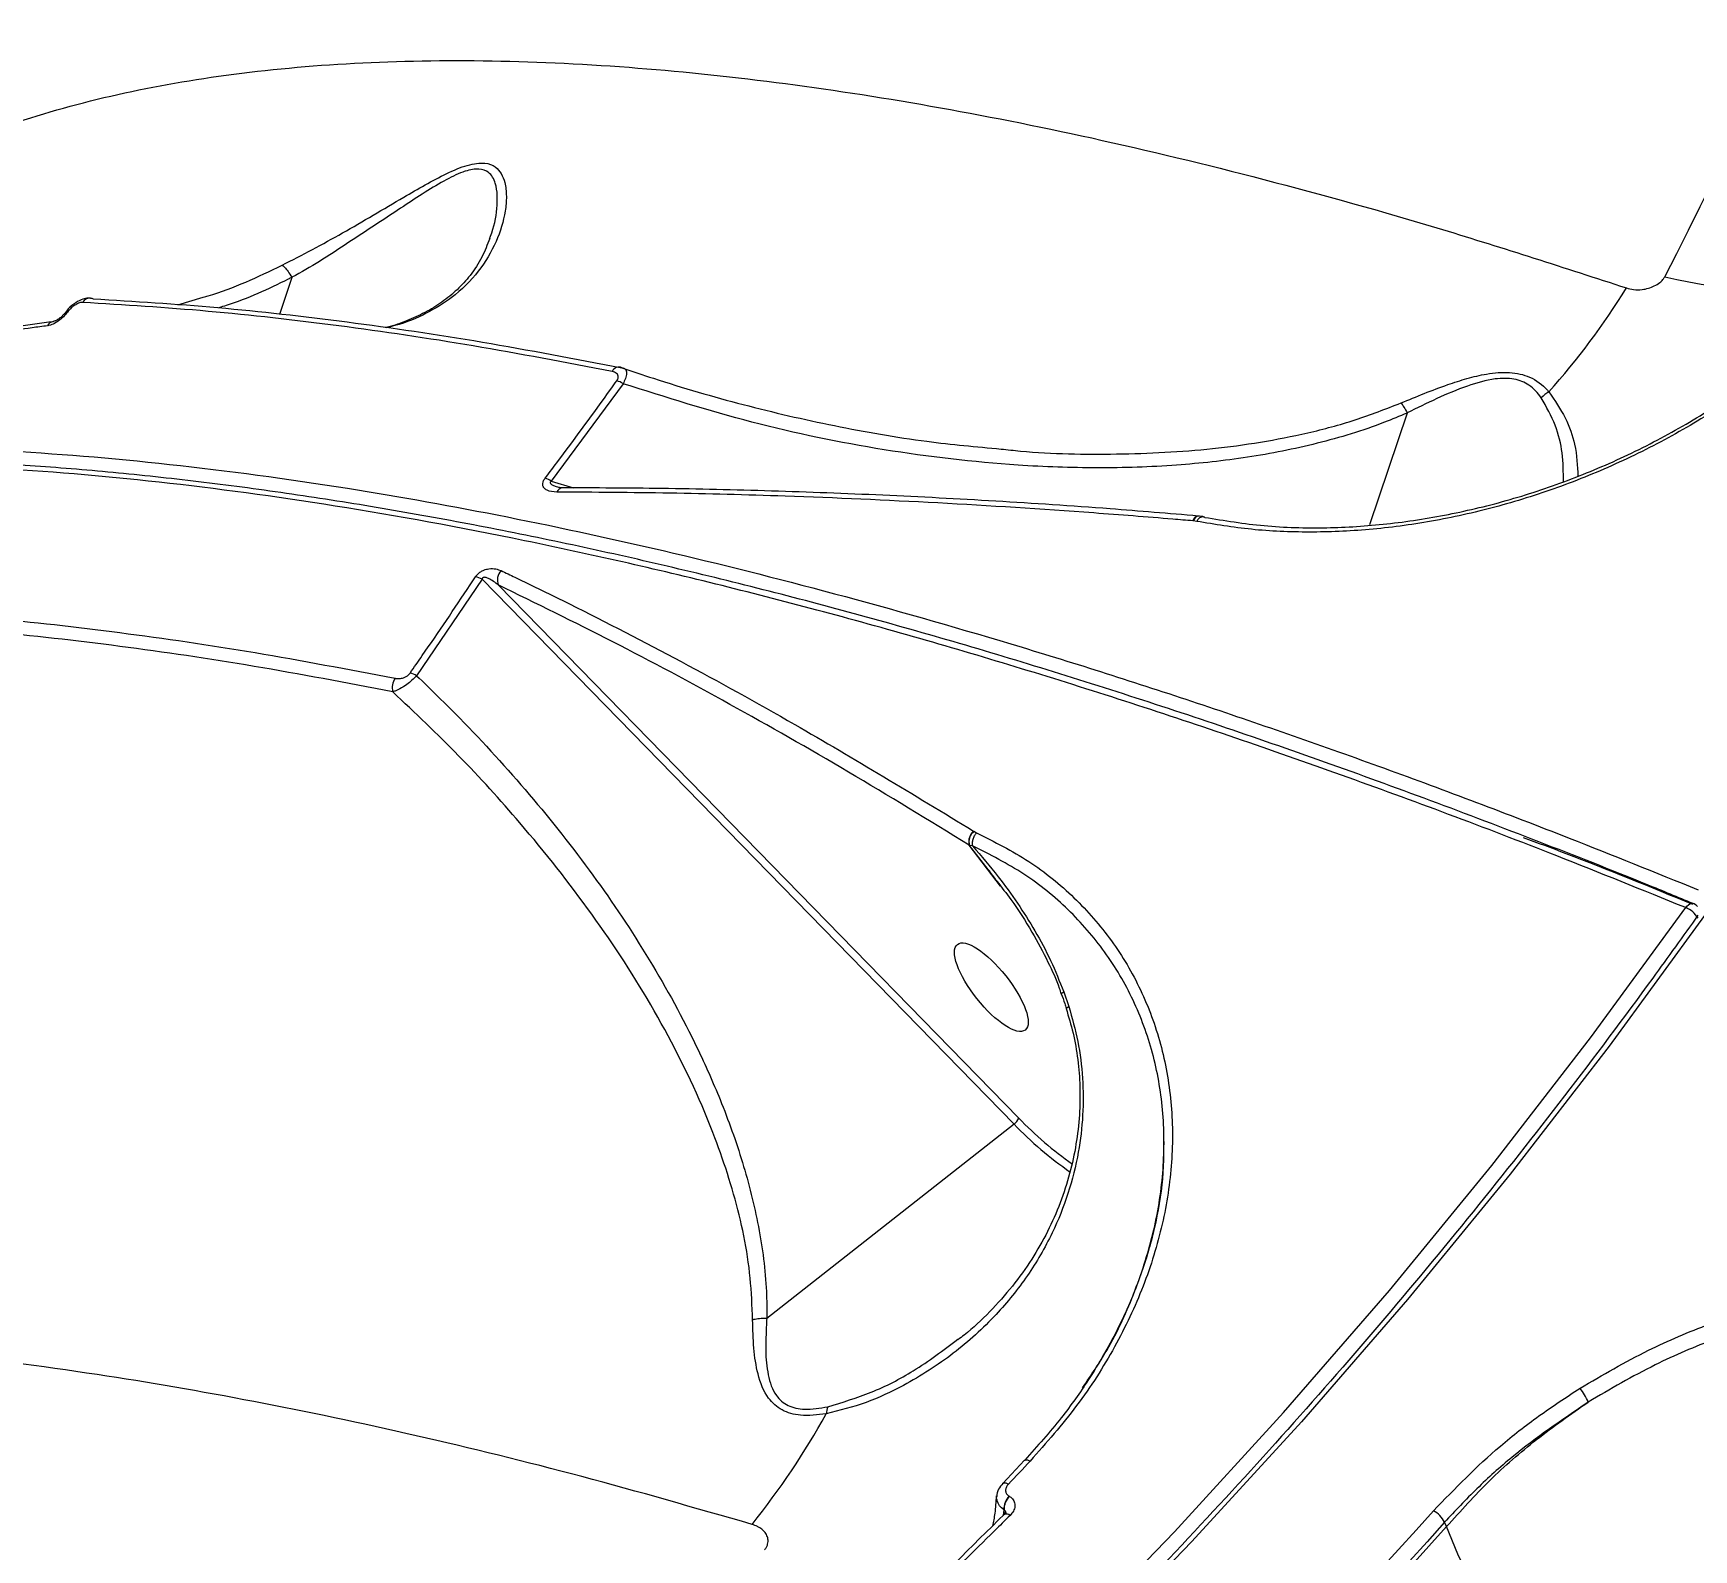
# Model space of a CAD drawing. Header units: millimetres. Extents: x -7151 to 6134, y -5040 to 5562.
# Drawn here: x -1788 to -1646.2, y -630.1 to -500.6 of the extents above; entities that cross this region are included whole.
import ezdxf

# ---------------------------------------------------------------- set-up
doc = ezdxf.new("R2010")
doc.units = ezdxf.units.MM
for name, color, linetype in [('DIKOM_ОБЪЕКТ', 7, 'Continuous'), ('DIKOM_РАЗМЕР_ЗОНА', 7, 'Continuous'), ('DIKOM_РАЗМЕР_ОБЪЕКТА', 7, 'Continuous')]:
    doc.layers.add(name, color=color, linetype=linetype)
doc.styles.add('style1', font='arial.ttf', dxfattribs={"width": 0.8})
doc.dimstyles.new('1-50', dxfattribs={"dimtxt": 300, "dimasz": 200, "dimexe": 100, "dimexo": 0, "dimgap": 100, "dimtad": 1, "dimtxsty": 'style1', "dimcen": 200, "dimclrd": 7, "dimclre": 7, "dimclrt": 7, "dimadec": 1, "dimazin": 2, "dimtfac": 1, "dimtmove": 0, "dimatfit": 2, "dimfxl": 0, "dimlwd": 25, "dimlwe": 18, "dimarcsym": 0})

# ---------------------------------------------------------------- blocks, each defined once
blk = doc.blocks.new('*D0')
at = {"layer": 'Defpoints', "color": 0, "transparency": 16777216}
for p in [(4133.55, 168.74), (-4567.47, -1241.13), (4133.55, -4153.12)]:
    blk.add_point(p, dxfattribs=at)
at = {"layer": 'DIKOM_РАЗМЕР_ОБЪЕКТА', "color": 7, "lineweight": 18, "transparency": 16777216}
for p, q in [((4133.55, 168.74), (4133.55, -4253.12)), ((-4567.47, -1241.13), (-4567.47, -4253.12))]:
    blk.add_line(p, q, dxfattribs=at)
at = {"layer": 'DIKOM_РАЗМЕР_ОБЪЕКТА', "color": 7, "lineweight": 25, "transparency": 16777216}
blk.add_line((-4367.47, -4153.12), (3933.55, -4153.12), dxfattribs=at)
at = {"layer": 'DIKOM_РАЗМЕР_ОБЪЕКТА', "color": 7, "transparency": 16777216}
for points in [[(-4367.47, -4119.79), (-4367.47, -4186.45), (-4567.47, -4153.12)], [(3933.55, -4119.79), (3933.55, -4186.45), (4133.55, -4153.12)]]:
    blk.add_solid(points, dxfattribs=at)
at = {"layer": 'DIKOM_РАЗМЕР_ОБЪЕКТА', "color": 7, "transparency": 16777216, "insert": (150.61, -3899.95), "char_height": 300, "attachment_point": 5, "style": 'style1'}
blk.add_mtext('8700', dxfattribs=at)
blk = doc.blocks.new('*D3')
at = {"layer": 'Defpoints', "color": 0, "transparency": 16777216}
for p in [(6133.55, 253.24), (-5802.46, -2467.19), (6133.55, -4939.78)]:
    blk.add_point(p, dxfattribs=at)
at = {"layer": 'DIKOM_РАЗМЕР_ЗОНА', "color": 7, "lineweight": 18, "transparency": 16777216}
for p, q in [((6133.55, 253.24), (6133.55, -5039.78)), ((-5802.46, -2467.19), (-5802.46, -5039.78))]:
    blk.add_line(p, q, dxfattribs=at)
at = {"layer": 'DIKOM_РАЗМЕР_ЗОНА', "color": 7, "lineweight": 25, "transparency": 16777216}
blk.add_line((-5602.46, -4939.78), (5933.55, -4939.78), dxfattribs=at)
at = {"layer": 'DIKOM_РАЗМЕР_ЗОНА', "color": 7, "transparency": 16777216}
for points in [[(-5602.46, -4906.44), (-5602.46, -4973.11), (-5802.46, -4939.78)], [(5933.55, -4906.44), (5933.55, -4973.11), (6133.55, -4939.78)]]:
    blk.add_solid(points, dxfattribs=at)
at = {"layer": 'DIKOM_РАЗМЕР_ЗОНА', "color": 7, "transparency": 16777216, "insert": (186.61, -4686.61), "char_height": 300, "attachment_point": 5, "style": 'style1'}
blk.add_mtext('11950', dxfattribs=at)

msp = doc.modelspace()

# ---------------------------------------------------------------- linework, layer by layer
at = {"layer": 'DIKOM_ОБЪЕКТ', "color": 7, "linetype": 'Continuous', "lineweight": 15}
for p, q in [((-1765.913, -521.437), (-1766.978, -524.6)), ((-1775.66, -523.772), (-1773.471, -523.138)), ((-1785.254, -524.431), (-1785.259, -524.437)), ((-1737.628, -530.511), (-1743.756, -538.843)), ((-1670.671, -533.021), (-1673.888, -542.575)), ((-1743.756, -538.843), (-1741.87, -539.411)), ((-1688.931, -542.228), (-1688.972, -542.224)), ((-1688.632, -542.267), (-1688.931, -542.228)), ((-1688.479, -541.819), (-1688.513, -541.817)), ((-1749.671, -547.207), (-1755.262, -555.444)), ((-1704.241, -593.734), (-1749.671, -547.207)), ((-1748.289, -547.697), (-1703.835, -593.224)), ((-1708.056, -569.934), (-1708.079, -569.91)), ((-1705.39, -573.403), (-1708.079, -569.91)), ((-1707.775, -569.975), (-1708.056, -569.934)), ((-1707.704, -568.709), (-1707.674, -568.728)), ((-1707.674, -568.728), (-1707.438, -568.857)), ((-1646.254, -574.884), (-1646.242, -574.89)), ((-1700, -582.437), (-1699.566, -583.7)), ((-1704.241, -593.734), (-1725.346, -610.324)), ((-1703.34, -622.438), (-1705.205, -624.405)), ((-1705.106, -626.667), (-1705.171, -627.145)), ((-1705.086, -626.678), (-1705.106, -626.667)), ((-1705.043, -627.052), (-1705.086, -626.678)), ((-1704.647, -625.503), (-1704.628, -625.514)), ((-1705.047, -627.055), (-1705.037, -627.046)), ((-1667.314, -628.097), (-1667.478, -627.724))]:
    msp.add_line(p, q, dxfattribs=at)
at = {"layer": 'DIKOM_ОБЪЕКТ', "color": 7, "linetype": 'Continuous', "lineweight": 15, "flags": 128}
for points in [[(-1783.109, -523.2), (-1782.99, -523.218), (-1782.87, -523.26)], [(-1785.065, -524.396), (-1785.179, -524.394), (-1785.251, -524.428), (-1785.254, -524.431)], [(-1688.053, -541.876), (-1688.018, -541.885), (-1687.935, -541.924)], [(-1873.531, -753.409), (-1860.527, -747.918), (-1847.693, -742.097), (-1835.041, -735.951), (-1822.576, -729.484), (-1810.308, -722.7), (-1798.245, -715.602), (-1786.395, -708.197), (-1774.765, -700.489), (-1763.363, -692.483), (-1752.197, -684.183), (-1741.273, -675.597), (-1730.6, -666.728), (-1720.183, -657.584), (-1710.031, -648.169), (-1700.148, -638.491), (-1690.543, -628.555), (-1681.221, -618.368), (-1672.188, -607.937), (-1663.45, -597.269), (-1655.014, -586.37), (-1646.883, -575.247)], [(-1646.883, -575.247), (-1646.774, -575.11), (-1646.659, -575), (-1646.544, -574.921), (-1646.431, -574.876), (-1646.327, -574.867), (-1646.254, -574.884)], [(-1645.266, -575.913), (-1653.421, -587.069), (-1661.883, -598.001), (-1670.647, -608.702), (-1679.707, -619.164), (-1689.057, -629.382), (-1698.691, -639.348), (-1708.604, -649.055), (-1718.787, -658.498), (-1729.235, -667.67), (-1739.941, -676.566), (-1750.897, -685.178), (-1762.097, -693.502), (-1773.534, -701.533), (-1785.199, -709.265), (-1797.085, -716.692), (-1809.184, -723.81), (-1821.489, -730.615), (-1833.991, -737.102), (-1846.682, -743.267), (-1859.554, -749.105), (-1872.598, -754.612)], [(-1700.203, -582.602), (-1700.204, -582.586), (-1700.144, -582.526), (-1700, -582.437)], [(-1705.204, -624.403), (-1705.184, -624.386), (-1705.122, -624.362), (-1705.042, -624.358), (-1704.947, -624.374), (-1704.838, -624.412), (-1704.719, -624.469)], [(-1680.564, -639.854), (-1679.02, -638.237), (-1677.484, -636.614), (-1675.955, -634.985), (-1674.433, -633.349), (-1672.918, -631.707), (-1671.41, -630.058), (-1669.91, -628.403), (-1668.417, -626.742)], [(-1667.478, -627.724), (-1668.974, -629.389), (-1670.477, -631.047), (-1671.988, -632.7), (-1673.506, -634.345), (-1675.032, -635.985), (-1676.565, -637.618), (-1678.104, -639.245), (-1679.652, -640.865)], [(-1679.573, -641.328), (-1678.015, -639.697), (-1676.464, -638.059), (-1674.921, -636.415), (-1673.385, -634.764), (-1671.856, -633.107), (-1670.334, -631.443), (-1668.82, -629.773), (-1667.314, -628.097)], [(-1632.72, -665.614), (-1635.701, -663.693), (-1638.695, -661.593), (-1641.676, -659.333), (-1644.615, -656.934), (-1647.487, -654.417), (-1650.265, -651.806), (-1652.924, -649.125), (-1655.438, -646.397), (-1657.787, -643.649), (-1659.948, -640.903), (-1661.901, -638.187), (-1663.629, -635.524), (-1665.116, -632.94), (-1666.348, -630.456), (-1667.314, -628.097)]]:
    msp.add_lwpolyline(points, dxfattribs=at)
at = {"layer": 'DIKOM_ОБЪЕКТ', "color": 7, "linetype": 'Continuous', "lineweight": 15}
for centre, radius, start, end in [((-2074.375, -302.907), 478.493, 332.83254, 349.95724), ((-1638.944, -480.92), 41.616, 256.48311, 279.66416), ((-1783.127, -523.953), 0.753, 88.62747, 149.7849), ((-1705.695, -489.098), 63.199, 318.22088, 328.26729), ((-1786.182, -525.86), 0.659, 97.60114, 153.99914), ((-1737.974, -529.763), 0.662, 67.41501, 153.20019), ((-1738.719, -532.185), 1.999, 56.90407, 73.83825), ((-1657.31, -533.499), 2.615, 118.713, 136.80159), ((-1744.885, -540.479), 1.988, 55.3769, 72.36661), ((-1742.751, -539.974), 0.577, 94.11827, 159.04808), ((-1688.44, -542.362), 0.549, 97.53079, 165.49419), ((-1688.411, -542.349), 0.533, 97.4129, 166.85395), ((-1688.081, -542.458), 0.583, 87.24565, 160.8044), ((-1750.511, -548.636), 1.658, 59.56533, 80.46069), ((-1747.19, -547.289), 1.172, 136.09197, 200.38128), ((-1756.021, -556.441), 1.325, 144.17333, 196.73548), ((-1756.133, -556.843), 1.648, 58.1191, 78.95494), ((-1706.877, -569.626), 1.235, 132.0224, 193.27894), ((-1706.877, -569.644), 1.213, 131.01464, 193.82851), ((-1647.671, -577.244), 2.147, 30.88269, 68.49128), ((-1646.634, -575.809), 1, 40.88338, 67.68693), ((-1704.903, -592.79), 1.153, 305.05833, 337.92937), ((-1681.062, -571.405), 32.185, 223.9297, 235.16666), ((-1681.413, -571.643), 31.12, 223.90405, 235.01411), ((-1659.479, -619.19), 4.605, 22.00321, 39.1995), ((-1718.243, -618.616), 2.049, 158.29433, 175.95808), ((-1779.762, -585.459), 68.023, 321.38896, 330.96671), ((-2054.733, -290.797), 483.577, 316.36923, 316.69073), ((-1703.614, -626.583), 1.494, 133.74511, 183.22), ((-1703.594, -626.593), 1.495, 133.77338, 183.23238), ((-1669.474, -628.694), 2.22, 25.91447, 61.55464), ((-1704.887, -627.492), 0.471, 48.46795, 108.65672)]:
    msp.add_arc(centre, radius, start, end, dxfattribs=at)
msp.add_ellipse((-1706.181, -582.042), major_axis=(2.898, -3.658), ratio=0.3365328, dxfattribs=at)
for points, knots in [([(-1815.486, -524.166), (-1814.786, -523.369), (-1812.262, -520.491), (-1806.824, -516.403), (-1799.362, -512.008), (-1791.057, -508.569), (-1782.094, -505.961), (-1772.21, -504.114), (-1761.409, -503.055), (-1749.705, -502.804), (-1737.431, -503.356), (-1724.659, -504.668), (-1711.468, -506.685), (-1697.574, -509.439), (-1682.981, -512.963), (-1667.763, -517.199), (-1657.216, -520.626), (-1651.944, -522.339)], [0, 0, 0, 0, 0.0279772, 0.1009053, 0.1738339, 0.2423302, 0.3108796, 0.3793764, 0.4498698, 0.5204187, 0.5909126, 0.6581698, 0.7254759, 0.7927332, 0.8618044, 0.9309276, 1, 1, 1, 1]), ([(-1766.744, -520.4), (-1765.017, -519.504), (-1762.399, -518.146), (-1758.954, -516.121), (-1756.606, -514.725), (-1754.526, -513.515), (-1752.686, -512.532), (-1750.877, -511.775), (-1749.408, -511.584), (-1748.508, -511.948), (-1747.992, -512.561), (-1747.669, -513.418), (-1747.553, -514.507), (-1747.707, -516.227), (-1748.381, -518.444), (-1749.89, -520.982), (-1751.927, -523.036), (-1754.39, -524.544), (-1756.305, -525.382), (-1757.632, -525.675), (-1757.897, -525.733)], [0, 0, 0, 0, 0.0995409, 0.15087717, 0.20217187, 0.23844513, 0.27536743, 0.31394196, 0.35287091, 0.3868012, 0.41844184, 0.45086091, 0.49706666, 0.54332241, 0.63816992, 0.73683486, 0.83735358, 0.90887213, 0.98184429, 1, 1, 1, 1]), ([(-1623.732, -510.633), (-1624.65, -512.283), (-1626.487, -515.585), (-1629.922, -520.164), (-1633.762, -524.379), (-1637.963, -528.191), (-1642.526, -531.643), (-1647.407, -534.682), (-1652.524, -537.293), (-1657.808, -539.453), (-1663.189, -541.129), (-1668.589, -542.326), (-1673.904, -543.039), (-1679.052, -543.253), (-1684.004, -543.042), (-1687.091, -542.525), (-1688.632, -542.267)], [0, 0, 0, 0, 0.0751067, 0.1502132, 0.2212826, 0.2925755, 0.3636438, 0.4347714, 0.5061244, 0.5772498, 0.6483363, 0.7196591, 0.7907473, 0.8604256, 0.9303169, 1, 1, 1, 1]), ([(-1687.935, -541.924), (-1686.271, -542.198), (-1682.943, -542.745), (-1677.701, -542.892), (-1672.42, -542.559), (-1667.163, -541.753), (-1661.872, -540.477), (-1656.62, -538.719), (-1651.477, -536.507), (-1646.512, -533.859), (-1641.803, -530.784), (-1637.4, -527.328), (-1632.763, -522.943), (-1628.135, -517.493), (-1625.588, -513.045), (-1624.315, -510.822)], [0, 0, 0, 0, 0.0766062, 0.1532132, 0.2242322, 0.2954723, 0.3664906, 0.4374888, 0.5087094, 0.5797082, 0.6506983, 0.7219127, 0.7929018, 0.8964499, 1, 1, 1, 1]), ([(-1749.028, -518.108), (-1749, -518.043), (-1748.644, -517.217), (-1748.33, -515.536), (-1748.345, -513.622), (-1748.953, -512.462), (-1749.871, -512.1), (-1750.737, -512.246), (-1751.748, -512.596), (-1752.981, -513.205), (-1754.772, -514.301), (-1757.527, -516.14), (-1761.261, -518.579), (-1764.299, -520.599), (-1765.912, -521.428), (-1765.913, -521.429)], [0, 0, 0, 0, 0.0115912, 0.1470398, 0.281775, 0.3595737, 0.4121797, 0.4643513, 0.4727865, 0.5336083, 0.6004983, 0.667625, 0.8336022, 0.9998524, 1, 1, 1, 1]), ([(-1749.017, -518.112), (-1749.22, -518.653), (-1749.63, -519.744), (-1750.59, -521.204), (-1751.741, -522.481), (-1753.035, -523.543), (-1754.482, -524.439), (-1756.05, -525.141), (-1757.198, -525.558), (-1757.876, -525.71), (-1757.945, -525.726)], [0, 0, 0, 0, 0.1694257, 0.3421618, 0.4880627, 0.6256857, 0.7563634, 0.8779744, 0.9875211, 1, 1, 1, 1]), ([(-1773.471, -523.138), (-1773.333, -523.098), (-1770.99, -522.428), (-1768.803, -521.383), (-1766.744, -520.4)], [0, 0, 0, 0, 0.0588242, 1, 1, 1, 1]), ([(-1766.744, -520.4), (-1766.731, -520.407), (-1766.67, -520.439), (-1766.513, -520.574), (-1766.241, -520.902), (-1766.023, -521.253), (-1765.913, -521.429)], [0, 0, 0, 0, 0.0659692, 0.3172012, 0.6586712, 1, 1, 1, 1]), ([(-1765.913, -521.437), (-1766.019, -521.49), (-1767.829, -522.389), (-1769.874, -523.346), (-1771.925, -523.963), (-1772.133, -524.026)], [0, 0, 0, 0, 0.0527336, 0.9036532, 1, 1, 1, 1]), ([(-1765.913, -521.429), (-1765.913, -521.43), (-1765.912, -521.432), (-1765.912, -521.435), (-1765.913, -521.437), (-1765.913, -521.437)], [0, 0, 0, 0, 0.3011598, 0.7074456, 1, 1, 1, 1]), ([(-1651.944, -522.339), (-1651.743, -522.392), (-1651.327, -522.504), (-1650.679, -522.5), (-1650.078, -522.382), (-1649.556, -522.184), (-1649.138, -521.926), (-1648.832, -521.645), (-1648.723, -521.467), (-1648.671, -521.383)], [0, 0, 0, 0, 0.1944263, 0.4036941, 0.5538887, 0.6910328, 0.8350301, 0.9219137, 1, 1, 1, 1]), ([(-1783.11, -523.214), (-1783.171, -523.208), (-1783.393, -523.186), (-1783.821, -523.3), (-1784.404, -523.587), (-1784.935, -524.006), (-1785.164, -524.338), (-1785.237, -524.444)], [0, 0, 0, 0, 0.0737535, 0.2711834, 0.5395388, 0.8534087, 1, 1, 1, 1]), ([(-1785.065, -524.396), (-1785.177, -524.535), (-1785.403, -524.813), (-1785.837, -525.168), (-1786.319, -525.46), (-1786.616, -525.532), (-1786.775, -525.571)], [0, 0, 0, 0, 0.232168, 0.463966, 0.7139872, 1, 1, 1, 1]), ([(-1785.261, -524.437), (-1785.266, -524.446), (-1785.308, -524.511), (-1785.442, -524.66), (-1785.657, -524.865), (-1785.909, -525.046), (-1786.121, -525.159), (-1786.259, -525.204), (-1786.275, -525.206), (-1786.282, -525.207)], [0, 0, 0, 0, 0.0214596, 0.1658703, 0.3430511, 0.5515264, 0.7407675, 0.8948899, 1, 1, 1, 1]), ([(-1783.778, -523.574), (-1783.816, -523.575), (-1783.944, -523.577), (-1784.203, -523.664), (-1784.526, -523.856), (-1784.83, -524.106), (-1784.986, -524.299), (-1785.065, -524.396)], [0, 0, 0, 0, 0.10445583, 0.34540041, 0.57586715, 0.78783395, 1, 1, 1, 1]), ([(-1738.564, -529.465), (-1742.543, -528.705), (-1750.501, -527.186), (-1761.981, -525.506), (-1773.142, -524.232), (-1780.232, -523.793), (-1783.778, -523.574)], [0, 0, 0, 0, 0.2491237, 0.4982433, 0.7491224, 1, 1, 1, 1]), ([(-1782.87, -523.26), (-1779.354, -523.478), (-1772.323, -523.913), (-1761.209, -525.18), (-1749.723, -526.859), (-1741.721, -528.388), (-1737.72, -529.152)], [0, 0, 0, 0, 0.2491227, 0.4982408, 0.7491212, 1, 1, 1, 1]), ([(-1786.775, -525.571), (-1787.213, -525.628), (-1789.406, -525.916), (-1795.032, -526.718), (-1803.422, -528.126), (-1811.117, -529.688), (-1815.425, -530.701), (-1816.643, -530.987)], [0, 0, 0, 0, 0.04137431, 0.20687375, 0.53814958, 0.86943347, 1, 1, 1, 1]), ([(-1786.27, -525.22), (-1788.389, -525.503), (-1793.047, -526.127), (-1799.971, -527.265), (-1807.058, -528.606), (-1812.454, -529.742), (-1815.408, -530.478), (-1816.172, -530.668)], [0, 0, 0, 0, 0.200193, 0.4400578, 0.6789812, 0.9169861, 1, 1, 1, 1]), ([(-1744.283, -538.584), (-1743.903, -538.081), (-1742.002, -535.562), (-1739.966, -532.786), (-1738.331, -530.501), (-1738.163, -530.266)], [0, 0, 0, 0, 0.1831749, 0.9158819, 1, 1, 1, 1]), ([(-1738.163, -530.266), (-1738.131, -530.214), (-1738.064, -530.107), (-1738.028, -529.934), (-1738.062, -529.767), (-1738.215, -529.57), (-1738.423, -529.508), (-1738.564, -529.465)], [0, 0, 0, 0, 0.1212485, 0.2523054, 0.4115281, 0.5993054, 1, 1, 1, 1]), ([(-1737.72, -529.152), (-1736.823, -529.456), (-1733.416, -530.611), (-1727.392, -532.366), (-1719.597, -534.162), (-1712.237, -535.461), (-1707.459, -535.896), (-1705.345, -536.089)], [0, 0, 0, 0, 0.0859186, 0.3263441, 0.5676816, 0.8087073, 1, 1, 1, 1]), ([(-1737.72, -529.152), (-1737.614, -529.176), (-1737.404, -529.224), (-1737.306, -529.566), (-1737.392, -530.029), (-1737.556, -530.365), (-1737.628, -530.511)], [0, 0, 0, 0, 0.2829394, 0.5675266, 0.8111848, 1, 1, 1, 1]), ([(-1671.196, -532.16), (-1669.873, -531.613), (-1668.025, -530.849), (-1665.556, -530.048), (-1663.768, -529.617), (-1661.87, -529.46), (-1660.007, -529.905), (-1659.054, -530.651), (-1658.618, -531.147), (-1658.566, -531.206)], [0, 0, 0, 0, 0.2865055, 0.4002757, 0.5162995, 0.6574529, 0.7993982, 0.9763423, 1, 1, 1, 1]), ([(-1659.216, -531.709), (-1659.528, -531.319), (-1660.09, -530.616), (-1661.495, -530.035), (-1663.359, -530.04), (-1665.648, -530.704), (-1668.162, -531.769), (-1669.837, -532.596), (-1670.67, -533.012), (-1670.671, -533.013)], [0, 0, 0, 0, 0.1595572, 0.2875335, 0.4150444, 0.5934742, 0.7962148, 0.9997278, 1, 1, 1, 1]), ([(-1670.671, -533.021), (-1671.316, -533.29), (-1673.801, -534.327), (-1678.336, -535.704), (-1684.29, -536.879), (-1690.573, -537.559), (-1697.123, -537.776), (-1705.482, -537.475), (-1715.374, -536.309), (-1726.676, -533.991), (-1733.979, -531.67), (-1737.628, -530.511)], [0, 0, 0, 0, 0.0310757, 0.119844, 0.2089559, 0.2979317, 0.396825, 0.4957464, 0.663636, 0.8319701, 1, 1, 1, 1]), ([(-1657.332, -538.876), (-1657.329, -538.075), (-1657.323, -536.575), (-1657.906, -534.062), (-1658.78, -532.493), (-1659.216, -531.709)], [0, 0, 0, 0, 0.3641835, 0.6825494, 1, 1, 1, 1]), ([(-1658.566, -531.206), (-1658.064, -531.948), (-1657.045, -533.452), (-1656.201, -535.979), (-1656.125, -537.523), (-1656.082, -538.403)], [0, 0, 0, 0, 0.29534686, 0.59836199, 1, 1, 1, 1]), ([(-1705.345, -536.089), (-1704.797, -536.149), (-1701.524, -536.505), (-1695.477, -536.6), (-1687.25, -536.204), (-1680.44, -535.093), (-1675.085, -533.673), (-1672.492, -532.664), (-1671.196, -532.16)], [0, 0, 0, 0, 0.0475265, 0.2837634, 0.5198607, 0.7571608, 0.8786, 1, 1, 1, 1]), ([(-1671.196, -532.16), (-1671.182, -532.177), (-1671.105, -532.275), (-1670.933, -532.528), (-1670.764, -532.841), (-1670.671, -533.013)], [0, 0, 0, 0, 0.0844138, 0.4972616, 1, 1, 1, 1]), ([(-1670.671, -533.013), (-1670.671, -533.014), (-1670.671, -533.016), (-1670.671, -533.019), (-1670.671, -533.02), (-1670.671, -533.021)], [0, 0, 0, 0, 0.3471855, 0.8061863, 1, 1, 1, 1]), ([(-1867.086, -551.291), (-1864.752, -549.842), (-1859.764, -546.744), (-1850.903, -543.003), (-1840.794, -539.876), (-1829.691, -537.642), (-1817.661, -536.26), (-1804.743, -535.735), (-1791, -536.066), (-1776.495, -537.252), (-1761.974, -539.206), (-1747.564, -541.792), (-1733.38, -544.878), (-1718.713, -548.592), (-1703.63, -552.918), (-1688.267, -557.813), (-1672.665, -563.264), (-1658.521, -568.586), (-1649.491, -572.242), (-1645.812, -573.731)], [0, 0, 0, 0, 0.0569205, 0.1216363, 0.1861487, 0.2506605, 0.3153765, 0.3801956, 0.4450145, 0.5097308, 0.5742427, 0.6297195, 0.685491, 0.741328, 0.797165, 0.8529365, 0.9076538, 0.9623711, 1, 1, 1, 1]), ([(-1646.883, -575.247), (-1650.563, -573.758), (-1660.475, -569.745), (-1676.337, -563.815), (-1694.311, -557.667), (-1711.984, -552.252), (-1729.285, -547.61), (-1746.143, -543.778), (-1762.186, -540.84), (-1777.379, -538.786), (-1791.705, -537.584), (-1805.397, -537.217), (-1818.381, -537.72), (-1830.588, -539.116), (-1841.762, -541.366), (-1851.852, -544.47), (-1860.54, -548.089), (-1865.407, -551.069), (-1867.642, -552.438)], [0, 0, 0, 0, 0.0377969, 0.1018236, 0.165899, 0.2299264, 0.2958128, 0.3617532, 0.4276401, 0.4916667, 0.5557423, 0.6197695, 0.6856563, 0.7515966, 0.8174829, 0.8815089, 0.9455845, 1, 1, 1, 1]), ([(-1646.246, -574.903), (-1647.544, -574.366), (-1651.972, -572.536), (-1659.445, -569.6), (-1668.646, -566.097), (-1677.72, -562.799), (-1686.656, -559.698), (-1695.451, -556.798), (-1704.11, -554.096), (-1712.637, -551.59), (-1721.035, -549.28), (-1729.305, -547.165), (-1737.449, -545.244), (-1745.471, -543.518), (-1753.372, -541.986), (-1761.145, -540.65), (-1768.766, -539.513), (-1776.204, -538.583), (-1783.436, -537.862), (-1790.461, -537.35), (-1797.28, -537.046), (-1803.898, -536.95), (-1810.316, -537.061), (-1816.536, -537.38), (-1822.56, -537.906), (-1828.389, -538.641), (-1834.025, -539.585), (-1839.465, -540.739), (-1844.696, -542.098), (-1849.697, -543.66), (-1854.446, -545.421), (-1858.946, -547.371), (-1863.167, -549.536), (-1866.008, -551.133), (-1867.374, -552.064), (-1867.494, -552.145)], [0, 0, 0, 0, 0.01328186, 0.04529186, 0.07731374, 0.10918977, 0.14092106, 0.17254241, 0.20408877, 0.23559802, 0.26710586, 0.29864146, 0.33023396, 0.36192209, 0.39373928, 0.42572289, 0.45777732, 0.48973513, 0.52153639, 0.55321687, 0.58481379, 0.61636163, 0.64789645, 0.67944991, 0.71104781, 0.74272538, 0.77451639, 0.80645522, 0.83850939, 0.87051664, 0.90232959, 0.93398936, 0.96552716, 0.99697434, 1, 1, 1, 1]), ([(-1743.29, -539.768), (-1743.587, -539.744), (-1744.01, -539.709), (-1744.381, -539.444), (-1744.503, -539.198), (-1744.476, -538.921), (-1744.383, -538.722), (-1744.304, -538.613), (-1744.283, -538.584)], [0, 0, 0, 0, 0.4029388, 0.5732961, 0.745134, 0.8533673, 0.9617517, 1, 1, 1, 1]), ([(-1743.756, -538.843), (-1743.769, -538.85), (-1743.796, -538.865), (-1743.83, -538.895), (-1743.846, -538.923), (-1743.853, -538.953), (-1743.849, -538.989), (-1743.794, -539.079), (-1743.617, -539.185), (-1743.38, -539.287), (-1743.203, -539.337), (-1743.129, -539.358)], [0, 0, 0, 0, 0.0406246, 0.0827794, 0.1251475, 0.1384179, 0.1841311, 0.2446494, 0.4850113, 0.7854421, 1, 1, 1, 1]), ([(-1688.972, -542.224), (-1689.539, -542.177), (-1692.373, -541.937), (-1699.696, -541.366), (-1710.804, -540.652), (-1722.846, -540.121), (-1733.678, -539.827), (-1740.086, -539.788), (-1743.29, -539.768)], [0, 0, 0, 0, 0.0299867, 0.1499477, 0.3900576, 0.6301663, 0.8150856, 1, 1, 1, 1]), ([(-1742.793, -539.393), (-1742.837, -539.395), (-1742.982, -539.4), (-1743.11, -539.37), (-1743.135, -539.362), (-1743.136, -539.361)], [0, 0, 0, 0, 0.293864, 0.9522693, 1, 1, 1, 1]), ([(-1688.511, -541.81), (-1691.029, -541.6), (-1696.858, -541.114), (-1705.837, -540.525), (-1715.478, -540.013), (-1724.982, -539.656), (-1734.109, -539.438), (-1739.98, -539.416), (-1742.793, -539.405)], [0, 0, 0, 0, 0.1333279, 0.3086987, 0.4843611, 0.6605065, 0.8373373, 1, 1, 1, 1]), ([(-1688.053, -541.877), (-1688.076, -541.872), (-1688.216, -541.843), (-1688.36, -541.832), (-1688.479, -541.823)], [0, 0, 0, 0, 0.16961692, 1, 1, 1, 1]), ([(-1755.817, -555.226), (-1755.469, -554.728), (-1753.732, -552.237), (-1751.876, -549.492), (-1750.39, -547.234), (-1750.237, -547.001)], [0, 0, 0, 0, 0.1831736, 0.9158777, 1, 1, 1, 1]), ([(-1750.237, -547.001), (-1750.175, -546.92), (-1750.052, -546.757), (-1749.789, -546.557), (-1749.46, -546.393), (-1749.004, -546.283), (-1748.49, -546.3), (-1748.183, -546.418), (-1748.034, -546.476)], [0, 0, 0, 0, 0.10988057, 0.22004977, 0.32570429, 0.49256151, 0.7538052, 1, 1, 1, 1]), ([(-1748.289, -547.697), (-1748.421, -547.592), (-1748.684, -547.384), (-1749.053, -547.164), (-1749.341, -547.054), (-1749.5, -547.04), (-1749.579, -547.061), (-1749.613, -547.083), (-1749.639, -547.109), (-1749.663, -547.148), (-1749.668, -547.185), (-1749.671, -547.207)], [0, 0, 0, 0, 0.3169945, 0.6271985, 0.7913042, 0.8704739, 0.8978617, 0.9254365, 0.9332668, 0.9603627, 1, 1, 1, 1]), ([(-1748.034, -546.476), (-1747.647, -546.661), (-1745.711, -547.584), (-1740.635, -550.069), (-1732.702, -554.177), (-1721.264, -560.472), (-1712.822, -565.6), (-1707.704, -568.709)], [0, 0, 0, 0, 0.0299911, 0.1499557, 0.3900714, 0.6301934, 1, 1, 1, 1]), ([(-1708.079, -569.91), (-1711.526, -567.797), (-1718.419, -563.572), (-1728.556, -557.813), (-1738.548, -552.448), (-1745.042, -549.28), (-1748.289, -547.697)], [0, 0, 0, 0, 0.2492696, 0.4985377, 0.7492648, 1, 1, 1, 1]), ([(-1802.317, -549.786), (-1798.796, -550.003), (-1791.754, -550.435), (-1780.622, -551.699), (-1769.117, -553.374), (-1761.103, -554.902), (-1757.095, -555.666)], [0, 0, 0, 0, 0.2491245, 0.4982459, 0.7491246, 1, 1, 1, 1]), ([(-1757.29, -556.822), (-1761.264, -556.064), (-1769.212, -554.548), (-1780.678, -552.871), (-1791.825, -551.599), (-1798.908, -551.162), (-1802.45, -550.943)], [0, 0, 0, 0, 0.2491187, 0.4982406, 0.7491183, 1, 1, 1, 1]), ([(-1755.262, -555.444), (-1755.391, -555.577), (-1755.648, -555.842), (-1756.111, -556.21), (-1756.582, -556.52), (-1756.987, -556.725), (-1757.202, -556.794), (-1757.29, -556.822)], [0, 0, 0, 0, 0.202201, 0.4043053, 0.6104771, 0.8410427, 1, 1, 1, 1]), ([(-1757.095, -555.666), (-1756.97, -555.681), (-1756.751, -555.709), (-1756.41, -555.645), (-1756.148, -555.53), (-1755.948, -555.389), (-1755.861, -555.28), (-1755.817, -555.226)], [0, 0, 0, 0, 0.3196883, 0.5618261, 0.727916, 0.8641682, 1, 1, 1, 1]), ([(-1755.262, -555.444), (-1754.023, -556.646), (-1750.661, -559.907), (-1745.548, -565.539), (-1740.105, -572.415), (-1735.28, -579.643), (-1731.754, -586.097), (-1729.169, -591.9), (-1727.341, -596.98), (-1725.965, -602.464), (-1725.372, -606.943), (-1725.352, -609.56), (-1725.346, -610.324)], [0, 0, 0, 0, 0.0783351, 0.2125931, 0.3472668, 0.4817931, 0.6158502, 0.6916657, 0.7820698, 0.872618, 0.9628129, 1, 1, 1, 1]), ([(-1726.567, -610.45), (-1726.613, -609.256), (-1726.751, -605.648), (-1728.032, -599.667), (-1730.767, -592.013), (-1734.805, -583.985), (-1740.162, -575.739), (-1745.875, -568.526), (-1751.595, -562.211), (-1755.392, -558.619), (-1757.29, -556.822)], [0, 0, 0, 0, 0.0588104, 0.1777211, 0.2968155, 0.4509474, 0.6056232, 0.7600447, 0.8800207, 1, 1, 1, 1]), ([(-1705.693, -572.988), (-1705.943, -572.654), (-1706.712, -571.622), (-1707.514, -570.614), (-1708.056, -569.934)], [0, 0, 0, 0, 0.32418347, 1, 1, 1, 1]), ([(-1707.775, -569.975), (-1707.785, -569.887), (-1707.804, -569.707), (-1707.743, -569.399), (-1707.621, -569.099), (-1707.498, -568.936), (-1707.438, -568.857)], [0, 0, 0, 0, 0.2436881, 0.5000891, 0.7564628, 1, 1, 1, 1]), ([(-1707.775, -569.975), (-1707.036, -570.845), (-1705.087, -573.138), (-1702.871, -576.417), (-1701.065, -579.742), (-1700.355, -581.539), (-1700, -582.437)], [0, 0, 0, 0, 0.2319467, 0.6115111, 0.8058749, 1, 1, 1, 1]), ([(-1698.388, -616.253), (-1697.673, -615.195), (-1695.861, -612.514), (-1693.802, -607.963), (-1692.165, -602.765), (-1691.381, -597.559), (-1691.421, -592.479), (-1692.288, -587.615), (-1693.956, -583.072), (-1696.382, -578.947), (-1699.532, -575.332), (-1703.295, -572.246), (-1706.28, -570.732), (-1707.775, -569.975)], [0, 0, 0, 0, 0.0610602, 0.1546872, 0.248854, 0.3422915, 0.4364143, 0.5301706, 0.6237681, 0.7180616, 0.8115983, 0.9056802, 1, 1, 1, 1]), ([(-1707.438, -568.857), (-1705.915, -569.628), (-1702.87, -571.169), (-1699.025, -574.313), (-1695.805, -577.995), (-1693.316, -582.202), (-1691.604, -586.832), (-1690.709, -591.789), (-1690.654, -596.971), (-1691.451, -602.275), (-1693.087, -607.586), (-1695.55, -612.793), (-1698.746, -617.835), (-1701.483, -620.944), (-1702.852, -622.5)], [0, 0, 0, 0, 0.083621, 0.1671691, 0.2504196, 0.3338555, 0.4173057, 0.5004909, 0.5837405, 0.6671396, 0.7504583, 0.8333973, 0.9166301, 1, 1, 1, 1]), ([(-1646.273, -574.98), (-1649.898, -573.492), (-1654.762, -571.494), (-1659.512, -569.73), (-1660.722, -569.281)], [0, 0, 0, 0, 0.745273, 1, 1, 1, 1]), ([(-1705.701, -572.994), (-1705.299, -573.511), (-1704.219, -574.898), (-1702.751, -577.193), (-1701.394, -579.733), (-1700.572, -581.508), (-1700.272, -582.449), (-1700.221, -582.607)], [0, 0, 0, 0, 0.1774714, 0.476013, 0.7374943, 0.955825, 1, 1, 1, 1]), ([(-1645.836, -575.895), (-1647.119, -577.687), (-1650.844, -582.888), (-1657.207, -591.36), (-1665.004, -601.243), (-1673.054, -610.93), (-1681.348, -620.419), (-1689.883, -629.704), (-1698.652, -638.78), (-1707.654, -647.641), (-1716.88, -656.284), (-1726.328, -664.703), (-1735.991, -672.894), (-1745.865, -680.852), (-1755.943, -688.574), (-1766.222, -696.054), (-1776.694, -703.29), (-1787.355, -710.275), (-1798.198, -717.008), (-1809.218, -723.485), (-1820.408, -729.701), (-1831.763, -735.654), (-1843.276, -741.341), (-1854.942, -746.754), (-1864.844, -751.077), (-1870.872, -753.556), (-1872.924, -754.4)], [0, 0, 0, 0, 0.02281798, 0.06621832, 0.10961917, 0.15301943, 0.19642063, 0.23982082, 0.283221, 0.32662223, 0.37002161, 0.41342243, 0.45682191, 0.50022205, 0.54362086, 0.58702102, 0.63041987, 0.67381907, 0.71721814, 0.76061656, 0.80401526, 0.84741274, 0.89081089, 0.93420919, 0.97760653, 1, 1, 1, 1]), ([(-1700.213, -582.603), (-1700.109, -582.876), (-1699.951, -583.293), (-1699.828, -583.719), (-1699.786, -583.866)], [0, 0, 0, 0, 0.6568252, 1, 1, 1, 1]), ([(-1699.566, -583.7), (-1699.284, -584.685), (-1698.712, -586.684), (-1698.337, -589.817), (-1698.319, -592.994), (-1698.712, -596.31), (-1699.565, -599.702), (-1700.999, -603.26), (-1703.035, -606.752), (-1705.842, -610.228), (-1709.373, -613.426), (-1713.179, -615.866), (-1716.871, -617.611), (-1719.142, -618.183), (-1720.287, -618.472)], [0, 0, 0, 0, 0.06379524, 0.12933998, 0.19569226, 0.26342473, 0.34225723, 0.42270696, 0.517073, 0.61340419, 0.72539691, 0.8399967, 0.91931225, 1, 1, 1, 1]), ([(-1699.794, -583.87), (-1699.583, -584.561), (-1699.149, -585.987), (-1698.762, -588.233), (-1698.58, -590.578), (-1698.627, -592.993), (-1698.917, -595.478), (-1699.462, -597.994), (-1700.27, -600.499), (-1701.353, -602.946), (-1702.72, -605.325), (-1704.363, -607.619), (-1706.307, -609.778), (-1707.878, -611.294), (-1708.856, -612.014), (-1709.031, -612.142)], [0, 0, 0, 0, 0.0647457, 0.1336365, 0.2030141, 0.2760875, 0.352884, 0.4333058, 0.5169872, 0.6030808, 0.6915423, 0.7845028, 0.8803063, 0.9785763, 1, 1, 1, 1]), ([(-1699.744, -583.856), (-1699.754, -583.85), (-1699.788, -583.831), (-1699.685, -583.764), (-1699.582, -583.709), (-1699.566, -583.7)], [0, 0, 0, 0, 0.2677107, 0.8821845, 1, 1, 1, 1]), ([(-1691.475, -594.129), (-1691.461, -595.538), (-1691.433, -598.281), (-1692.16, -602.545), (-1693.153, -605.945), (-1694.146, -608.531), (-1695.051, -610.571), (-1696.257, -612.922), (-1697.956, -615.738), (-1700.265, -619.008), (-1702.245, -621.223), (-1703.308, -622.413)], [0, 0, 0, 0, 0.1533568, 0.2985741, 0.4337009, 0.4982918, 0.5630568, 0.6437384, 0.7431602, 0.8620455, 1, 1, 1, 1]), ([(-1655.91, -616.28), (-1653.989, -615.157), (-1650.448, -613.087), (-1644.871, -610.726), (-1639.451, -608.951), (-1633.904, -607.695), (-1628.304, -606.99), (-1622.718, -606.833), (-1617.198, -607.229), (-1611.824, -608.213), (-1606.627, -609.709), (-1603.396, -611.158), (-1601.783, -611.882)], [0, 0, 0, 0, 0.1166761, 0.2150805, 0.313798, 0.4122017, 0.5100609, 0.6082246, 0.7060816, 0.8039528, 0.9021306, 1, 1, 1, 1]), ([(-1602.208, -613.102), (-1603.786, -612.394), (-1606.948, -610.977), (-1612.034, -609.516), (-1617.294, -608.556), (-1622.698, -608.174), (-1628.167, -608.333), (-1633.651, -609.03), (-1639.084, -610.266), (-1644.393, -612.011), (-1649.857, -614.331), (-1653.327, -616.363), (-1655.21, -617.465)], [0, 0, 0, 0, 0.0977738, 0.1958546, 0.2936301, 0.3914563, 0.4895944, 0.587424, 0.6858969, 0.7846774, 0.8831562, 1, 1, 1, 1]), ([(-1725.354, -610.327), (-1725.566, -610.327), (-1725.956, -610.327), (-1726.356, -610.395), (-1726.537, -610.442), (-1726.567, -610.45)], [0, 0, 0, 0, 0.4996351, 0.9156535, 1, 1, 1, 1]), ([(-1720.287, -618.472), (-1721.031, -618.561), (-1722.383, -618.723), (-1724.119, -618.237), (-1725.437, -617.045), (-1726.16, -615.163), (-1726.502, -612.868), (-1726.545, -611.261), (-1726.567, -610.45)], [0, 0, 0, 0, 0.1672437, 0.3043024, 0.4416599, 0.6370331, 0.8167193, 1, 1, 1, 1]), ([(-1725.354, -610.327), (-1725.354, -610.329), (-1725.378, -610.5), (-1725.4, -611.429), (-1725.495, -613.077), (-1725.305, -615.158), (-1724.748, -616.838), (-1723.604, -617.85), (-1722.027, -618.187), (-1720.818, -617.976), (-1720.147, -617.859)], [0, 0, 0, 0, 0.0002733, 0.0414527, 0.2242944, 0.4065642, 0.5849812, 0.71247, 0.8404545, 1, 1, 1, 1]), ([(-1725.346, -610.324), (-1725.347, -610.325), (-1725.349, -610.327), (-1725.352, -610.327), (-1725.353, -610.327), (-1725.354, -610.327)], [0, 0, 0, 0, 0.4504894, 0.8398478, 1, 1, 1, 1]), ([(-1726.609, -627.908), (-1731.48, -626.507), (-1741.223, -623.705), (-1755.403, -620.234), (-1769.227, -617.317), (-1783.095, -614.935), (-1796.872, -613.172), (-1810.442, -612.118), (-1823.434, -611.827), (-1835.774, -612.335), (-1847.392, -613.66), (-1857.917, -615.75), (-1867.355, -618.554), (-1875.764, -621.99), (-1883.303, -626.199), (-1888.797, -630.021), (-1891.433, -632.701), (-1892.182, -633.464)], [0, 0, 0, 0, 0.0640242, 0.1280501, 0.1927116, 0.257373, 0.3288555, 0.4003938, 0.4718754, 0.5454637, 0.6191145, 0.6927016, 0.761935, 0.8312209, 0.9004536, 0.9716838, 1, 1, 1, 1]), ([(-1720.147, -617.859), (-1718.899, -617.485), (-1716.374, -616.729), (-1712.592, -614.784), (-1710.286, -613.041), (-1709.051, -612.107)], [0, 0, 0, 0, 0.31199541, 0.63152049, 1, 1, 1, 1]), ([(-1668.417, -626.742), (-1666.581, -624.853), (-1663.8, -621.991), (-1659.454, -618.604), (-1657.092, -617.055), (-1655.91, -616.28)], [0, 0, 0, 0, 0.4927615, 0.7463813, 1, 1, 1, 1]), ([(-1655.21, -617.465), (-1657.434, -618.979), (-1660.803, -621.271), (-1664.765, -624.833), (-1666.573, -626.76), (-1667.478, -627.724)], [0, 0, 0, 0, 0.4928129, 0.7463987, 1, 1, 1, 1]), ([(-1667.314, -628.097), (-1666.112, -626.766), (-1663.747, -624.149), (-1659.675, -620.58), (-1656.704, -618.508), (-1655.21, -617.465)], [0, 0, 0, 0, 0.3395483, 0.6677627, 1, 1, 1, 1]), ([(-1703.318, -622.436), (-1703.3, -622.419), (-1703.252, -622.375), (-1703.089, -622.391), (-1702.931, -622.463), (-1702.852, -622.5)], [0, 0, 0, 0, 0.2299481, 0.6151959, 1, 1, 1, 1]), ([(-1705.196, -624.411), (-1705.325, -624.571), (-1705.586, -624.892), (-1705.737, -625.309), (-1705.715, -625.518), (-1705.715, -625.522)], [0, 0, 0, 0, 0.4914961, 0.9887563, 1, 1, 1, 1]), ([(-1704.719, -624.469), (-1704.721, -624.47), (-1704.793, -624.544), (-1704.906, -624.709), (-1704.966, -624.935), (-1704.949, -625.153), (-1704.858, -625.352), (-1704.715, -625.454), (-1704.647, -625.503)], [0, 0, 0, 0, 0.00436677, 0.21983436, 0.4354847, 0.56823835, 0.79370592, 1, 1, 1, 1]), ([(-1705.766, -625.475), (-1705.795, -625.979), (-1705.846, -626.889), (-1706.01, -627.687), (-1706.083, -628.044)], [0, 0, 0, 0, 0.5535328, 1, 1, 1, 1]), ([(-1705.106, -626.667), (-1705.242, -626.556), (-1705.529, -626.323), (-1705.688, -625.91), (-1705.744, -625.619), (-1705.71, -625.502), (-1705.706, -625.487)], [0, 0, 0, 0, 0.35085696, 0.73831383, 0.96717375, 1, 1, 1, 1]), ([(-1704.941, -626.916), (-1704.943, -626.89), (-1704.948, -626.815), (-1705.003, -626.73), (-1705.063, -626.692), (-1705.086, -626.678)], [0, 0, 0, 0, 0.2477085, 0.7093712, 1, 1, 1, 1]), ([(-1704.628, -625.514), (-1704.557, -625.562), (-1704.374, -625.686), (-1704.192, -625.976), (-1704.145, -626.363), (-1704.264, -626.777), (-1704.471, -627.019), (-1704.575, -627.139)], [0, 0, 0, 0, 0.1343042, 0.3469828, 0.5632469, 0.7817324, 1, 1, 1, 1]), ([(-1705.053, -627.03), (-1707.884, -629.826), (-1714.773, -636.63), (-1723.434, -644.981), (-1729.279, -650.476), (-1731.02, -652.112)], [0, 0, 0, 0, 0.3287855, 0.8001795, 1, 1, 1, 1]), ([(-1704.575, -627.139), (-1705.02, -627.579), (-1707.246, -629.776), (-1715.866, -638.239), (-1724.097, -646.084), (-1730.533, -652.217)], [0, 0, 0, 0, 0.05171052, 0.2585546, 1, 1, 1, 1]), ([(-1725.546, -630.076), (-1725.488, -630.004), (-1725.365, -629.854), (-1725.245, -629.535), (-1725.232, -629.159), (-1725.413, -628.647), (-1725.767, -628.3), (-1726.22, -628.042), (-1726.454, -627.961), (-1726.609, -627.908)], [0, 0, 0, 0, 0.0767687, 0.1605566, 0.3174159, 0.4661427, 0.7624815, 0.84283, 1, 1, 1, 1]), ([(-1704.933, -626.898), (-1704.934, -626.895), (-1704.936, -626.879), (-1704.943, -626.93), (-1705.007, -627.021), (-1705.089, -627.091), (-1705.129, -627.125)], [0, 0, 0, 0, 0.0709709, 0.4190393, 0.7175963, 1, 1, 1, 1])]:
    msp.add_open_spline(points, degree=3, knots=knots, dxfattribs=at)

# ---------------------------------------------------------------- dimensions: what is measured, and where the dimension line sits
at = {"layer": 'DIKOM_РАЗМЕР_ЗОНА'}
dim = msp.add_linear_dim(base=(6133.546, -4939.778), p1=(-5802.455, -2467.185), p2=(6133.546, 253.243), text='11950', dimstyle='1-50', dxfattribs=at)
dim.commit()
dim.dimension.update_dxf_attribs({"geometry": '*D3', "text_midpoint": (186.606, -4939.778), "dimtype": 160})
at = {"layer": 'DIKOM_РАЗМЕР_ОБЪЕКТА'}
dim = msp.add_linear_dim(base=(4133.546, -4153.121), p1=(-4567.472, -1241.128), p2=(4133.546, 168.743), text='8700', dimstyle='1-50', dxfattribs=at)
dim.commit()
dim.dimension.update_dxf_attribs({"geometry": '*D0', "text_midpoint": (150.606, -4153.121), "dimtype": 160})

doc.saveas('drawing.dxf')
